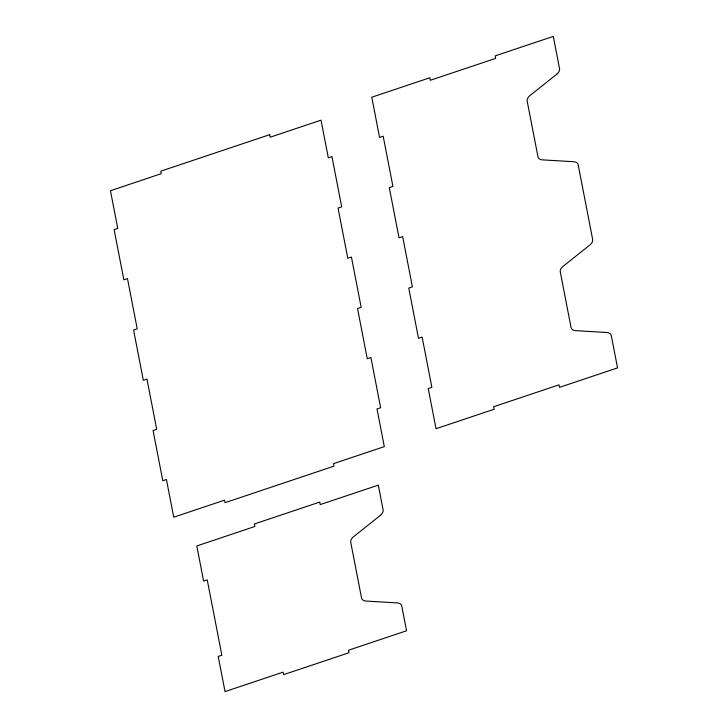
<?xml version="1.0" encoding="UTF-8"?>
<svg xmlns="http://www.w3.org/2000/svg" width="728" height="728" viewBox="0 0 728 728"><rect width="100%" height="100%" fill="white"/><g stroke="black" fill="none" stroke-linecap="round" stroke-linejoin="round"><path stroke-width="1.09" d="M556.756 74.229L529.966 95.559A7.708 5.041 -24.3 0 0 527.172 101.119L537.956 156.729A7.708 5.041 -24.3 0 0 542.433 159.869L573.728 161.734A7.708 5.041 -24.3 0 1 578.196 164.865L592.656 239.43A7.708 5.041 -24.3 0 1 589.862 244.99L563.072 266.33A7.708 5.041 -24.3 0 0 560.278 271.89L571.061 327.5A7.708 5.041 -24.3 0 0 575.539 330.63L606.824 332.505A7.708 5.041 -24.3 0 1 611.302 335.635L617.553 367.895L559.468 387.36L558.977 384.848L493.63 406.743L494.121 409.254L436.026 428.719L428.237 388.534L431.868 387.314L422.131 337.091L418.5 338.311L408.763 288.079L412.394 286.868L402.657 236.636L399.026 237.856L389.289 187.633L392.92 186.413L383.183 136.191L379.561 137.401L371.771 97.224L429.857 77.76L430.339 80.271L495.695 58.377L495.204 55.865L553.289 36.4L559.55 68.66A7.708 5.041 -24.3 0 1 556.756 74.229M380.325 515.415L353.526 536.745A7.708 5.041 -24.3 0 0 350.741 542.305L361.525 597.915A7.708 5.041 -24.3 0 0 365.993 601.055L397.288 602.92A7.708 5.041 -24.3 0 1 401.765 606.051L406.561 630.776L348.466 650.24L348.958 652.752L283.601 674.647L283.119 672.135L225.034 691.6L218.218 656.438L221.849 655.227L207.243 579.888L203.613 581.099L196.797 545.945L254.882 526.481L254.4 523.969L319.747 502.074L320.229 504.586L378.323 485.121L383.11 509.846A7.708 5.041 -24.3 0 1 380.325 515.415M269.697 134.68L160.788 171.171L161.27 173.683L110.447 190.718L117.745 228.383L114.114 229.602L123.851 279.825L127.482 278.615L137.219 328.838L133.588 330.057L143.325 380.28L146.956 379.061L156.693 429.293L153.062 430.512L162.799 480.735L166.43 479.515L173.737 517.189L224.561 500.154L225.052 502.666L333.961 466.175L333.479 463.663L384.302 446.637L377.004 408.963L380.635 407.744L370.898 357.521L367.267 358.74L357.53 308.508L361.161 307.298L351.424 257.066L347.793 258.285L338.056 208.062L341.687 206.843L331.95 156.62L328.319 157.83L321.012 120.166L270.188 137.192L269.697 134.68"/></g></svg>
